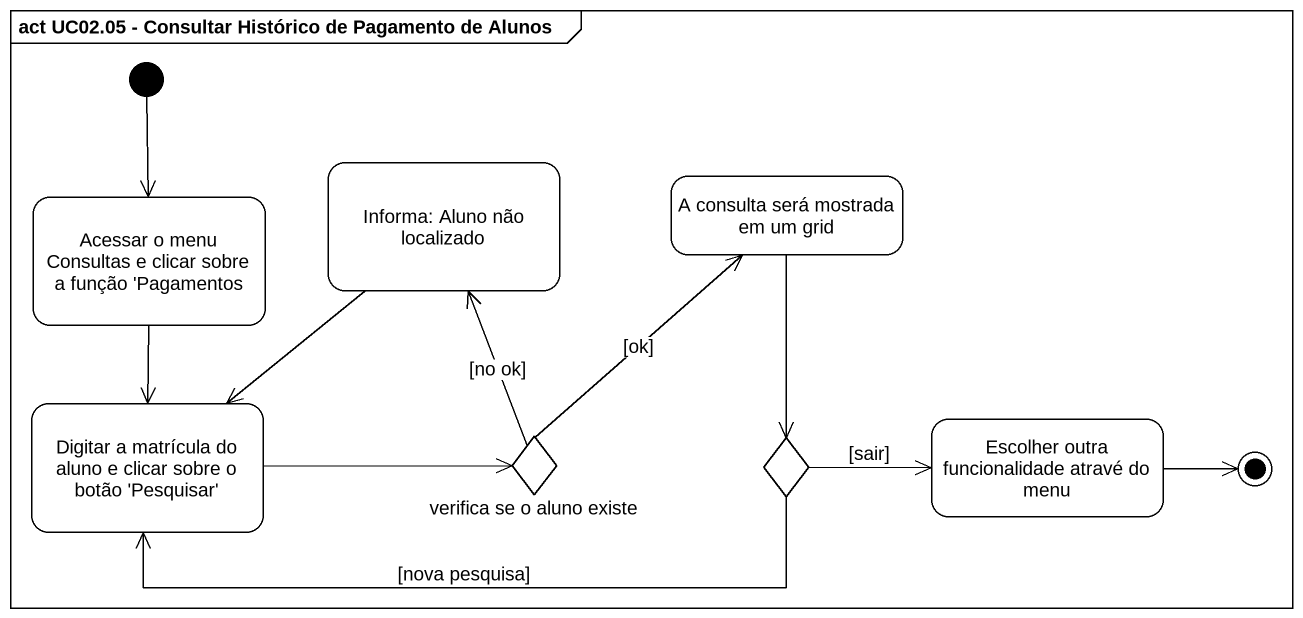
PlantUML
@startuml
mainframe act UC02.05 - Consultar Histórico de Pagamento de Alunos
hide empty description
state "Acessar o menu Consultas e clicar sobre a função 'Pagamentos" as Acessar_o_menu_Consultas_e
state "Informa: Aluno não localizado" as Informa_Aluno_não_localizado
state "A consulta será mostrada em um grid" as A_consulta_será_mostrada_em
state "Digitar a matrícula do aluno e clicar sobre o botão 'Pesquisar'" as Digitar_a_matrícula_do
state "verifica se o aluno existe" as verifica_se_o_aluno_existe <<choice>>
state choice1 <<choice>>
state "Escolher outra funcionalidade atravé do menu" as Escolher_outra
[*] --> Acessar_o_menu_Consultas_e
Acessar_o_menu_Consultas_e --> Digitar_a_matrícula_do
Informa_Aluno_não_localizado --> Digitar_a_matrícula_do
A_consulta_será_mostrada_em --> choice1
Digitar_a_matrícula_do -right-> verifica_se_o_aluno_existe
verifica_se_o_aluno_existe -up-> Informa_Aluno_não_localizado : [no ok]
verifica_se_o_aluno_existe -up-> A_consulta_será_mostrada_em : [ok]
choice1 -left-> Digitar_a_matrícula_do : [nova pesquisa]
choice1 -right-> Escolher_outra : [sair]
Escolher_outra -right-> [*]
@enduml
